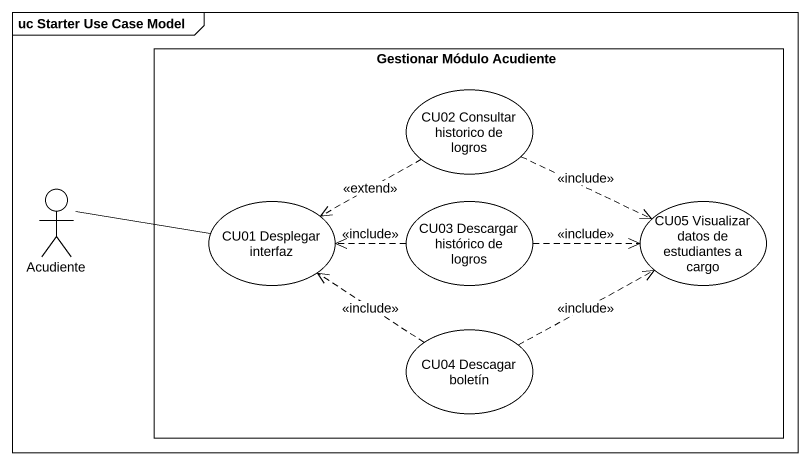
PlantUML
@startuml
mainframe uc Starter Use Case Model
rectangle "Gestionar Módulo Acudiente" as Gestionar_Módulo_Acudiente {
  usecase "CU02 Consultar historico de logros" as CU02_Consultar_historico_de
  usecase "CU01 Desplegar interfaz" as CU01_Desplegar_interfaz
  usecase "CU03 Descargar histórico de logros" as CU03_Descargar_histórico_de
  usecase "CU05 Visualizar datos de estudiantes a cargo" as CU05_Visualizar_datos_de
  usecase "CU04 Descagar boletín" as CU04_Descagar_boletín
}
actor Acudiente
CU02_Consultar_historico_de .left.> CU01_Desplegar_interfaz : <<extend>>
CU02_Consultar_historico_de .right.> CU05_Visualizar_datos_de : <<include>>
CU01_Desplegar_interfaz -left- Acudiente
CU03_Descargar_histórico_de .left.> CU01_Desplegar_interfaz : <<include>>
CU03_Descargar_histórico_de .right.> CU05_Visualizar_datos_de : <<include>>
CU04_Descagar_boletín .up.> CU01_Desplegar_interfaz : <<include>>
CU04_Descagar_boletín .right.> CU05_Visualizar_datos_de : <<include>>
@enduml
